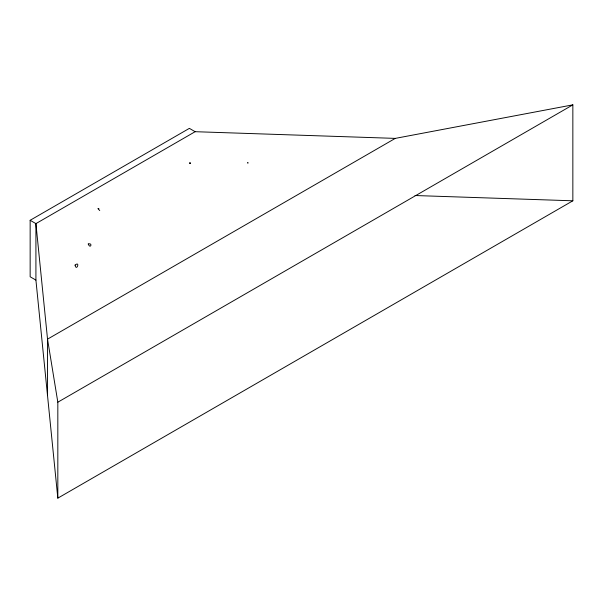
<?xml version="1.0" encoding="UTF-8"?>
<svg xmlns="http://www.w3.org/2000/svg" width="603" height="603" viewBox="0 0 603 603"><rect width="100%" height="100%" fill="white"/><g stroke="black" fill="none" stroke-linecap="round" stroke-linejoin="round"><path stroke-width="0.9" d="M189.696 163.081L190.277 163.323L189.96 162.825M190.081 162.938L190.277 163.323L189.877 163.172M247.788 162.659L247.976 163.164M247.886 162.637L247.788 162.923M35.916 280.101L30.15 276.769L30.15 220.291L189.372 128.364L195.146 131.695L395.267 138.388L572.85 104.854L572.85 200.799L57.828 498.146L35.916 280.101L35.916 223.623L195.146 131.695M395.267 138.388L47.531 339.15L47.531 395.628M57.828 498.146L57.828 402.201L572.85 104.854M415 195.523L572.85 200.799M98.937 208.721L97.905 208.57L99.751 210.545M30.15 220.291L35.916 223.623L47.531 339.15L57.828 402.201M88.242 243.974C90.262 249.612 93.148 242.496 88.242 243.974M75.066 265.094C76.438 271.968 80.47 260.602 75.066 265.094"/></g></svg>
